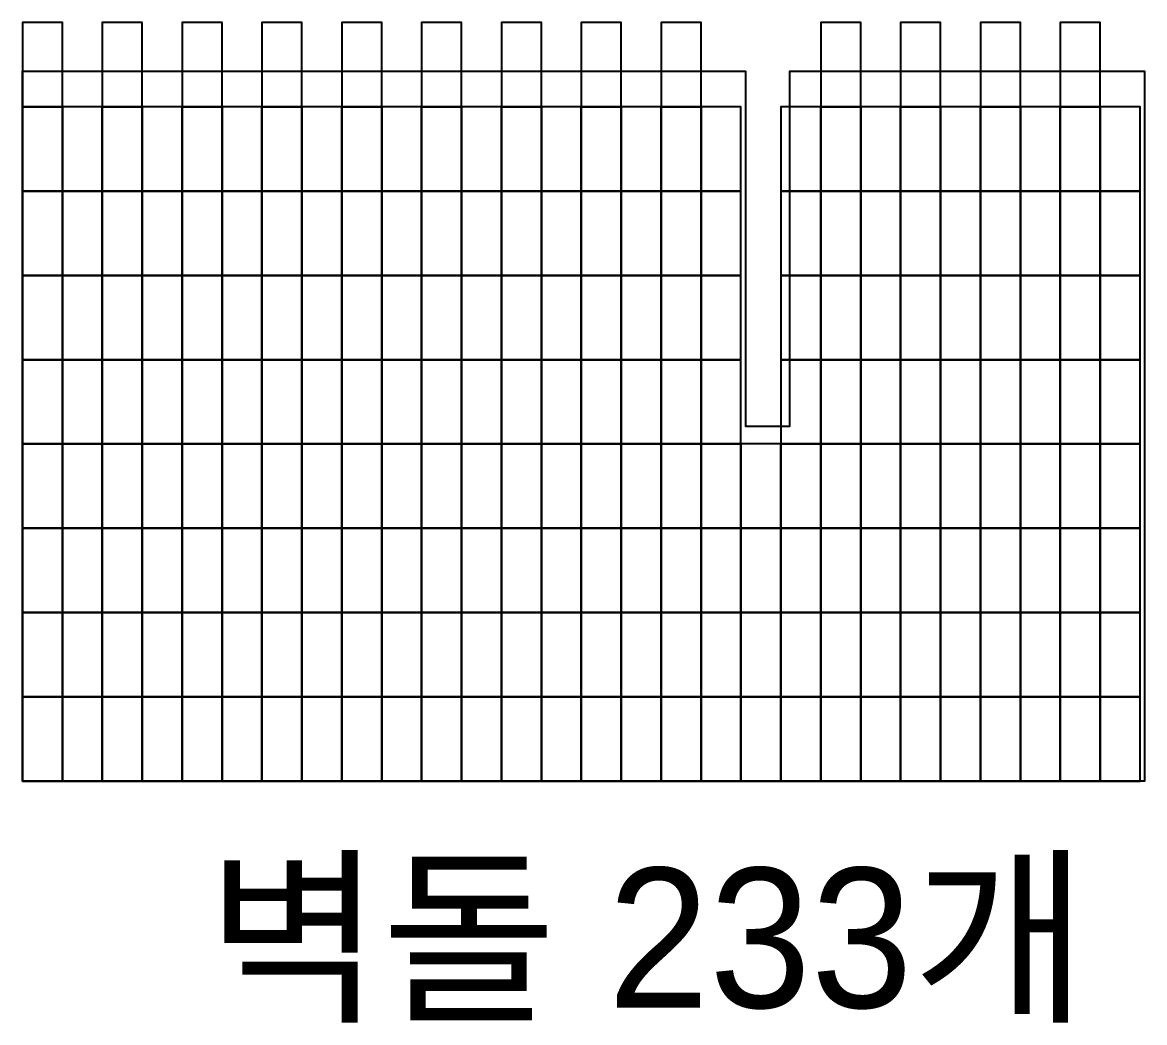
# Model space of a CAD drawing. Header units: millimetres. Extents: x -551172 to 227904, y -3435 to 261611.
# Drawn here: x 160160 to 162690, y 64698 to 66952 of the extents above; entities that cross this region are included whole.
import ezdxf
from ezdxf.enums import TextEntityAlignment as Align

# ---------------------------------------------------------------- set-up
doc = ezdxf.new("R2010")
doc.units = ezdxf.units.MM
doc.header["$LTSCALE"] = 100
doc.layers.add('F-TEXT @ 1', color=3, linetype='Continuous')
doc.layers.add('F-WALL1', color=2, linetype='Continuous')
doc.styles.add('YOURNAME', font='HYWULM.TTF')

msp = doc.modelspace()

# ---------------------------------------------------------------- linework, layer by layer
at = {"layer": 'F-WALL1', "color": 6}
for points in [[(160160, 66761.9), (160250, 66761.9), (160250, 66951.9), (160160, 66951.9)], [(160340, 66761.9), (160430, 66761.9), (160430, 66951.9), (160340, 66951.9)], [(160520, 66761.9), (160610, 66761.9), (160610, 66951.9), (160520, 66951.9)], [(160700, 66761.9), (160790, 66761.9), (160790, 66951.9), (160700, 66951.9)], [(160880, 66761.9), (160970, 66761.9), (160970, 66951.9), (160880, 66951.9)], [(161060, 66761.9), (161150, 66761.9), (161150, 66951.9), (161060, 66951.9)], [(161240, 66761.9), (161330, 66761.9), (161330, 66951.9), (161240, 66951.9)], [(161420, 66761.9), (161510, 66761.9), (161510, 66951.9), (161420, 66951.9)], [(161600, 66761.9), (161690, 66761.9), (161690, 66951.9), (161600, 66951.9)], [(161960, 66761.9), (162050, 66761.9), (162050, 66951.9), (161960, 66951.9)], [(162140, 66761.9), (162230, 66761.9), (162230, 66951.9), (162140, 66951.9)], [(162320, 66761.9), (162410, 66761.9), (162410, 66951.9), (162320, 66951.9)], [(162500, 66761.9), (162590, 66761.9), (162590, 66951.9), (162500, 66951.9)], [(160160, 66571.9), (160250, 66571.9), (160250, 66761.9), (160160, 66761.9)], [(160250, 66571.9), (160340, 66571.9), (160340, 66761.9), (160250, 66761.9)], [(160340, 66571.9), (160430, 66571.9), (160430, 66761.9), (160340, 66761.9)], [(160430, 66571.9), (160520, 66571.9), (160520, 66761.9), (160430, 66761.9)], [(160520, 66571.9), (160610, 66571.9), (160610, 66761.9), (160520, 66761.9)], [(160610, 66571.9), (160700, 66571.9), (160700, 66761.9), (160610, 66761.9)], [(160700, 66571.9), (160790, 66571.9), (160790, 66761.9), (160700, 66761.9)], [(160790, 66571.9), (160880, 66571.9), (160880, 66761.9), (160790, 66761.9)], [(160880, 66571.9), (160970, 66571.9), (160970, 66761.9), (160880, 66761.9)], [(160970, 66571.9), (161060, 66571.9), (161060, 66761.9), (160970, 66761.9)], [(161060, 66571.9), (161150, 66571.9), (161150, 66761.9), (161060, 66761.9)], [(161150, 66571.9), (161240, 66571.9), (161240, 66761.9), (161150, 66761.9)], [(161240, 66571.9), (161330, 66571.9), (161330, 66761.9), (161240, 66761.9)], [(161330, 66571.9), (161420, 66571.9), (161420, 66761.9), (161330, 66761.9)], [(161420, 66571.9), (161510, 66571.9), (161510, 66761.9), (161420, 66761.9)], [(161510, 66571.9), (161600, 66571.9), (161600, 66761.9), (161510, 66761.9)], [(161600, 66571.9), (161690, 66571.9), (161690, 66761.9), (161600, 66761.9)], [(161690, 66571.9), (161780, 66571.9), (161780, 66761.9), (161690, 66761.9)], [(161870, 66571.9), (161960, 66571.9), (161960, 66761.9), (161870, 66761.9)], [(161960, 66571.9), (162050, 66571.9), (162050, 66761.9), (161960, 66761.9)], [(162050, 66571.9), (162140, 66571.9), (162140, 66761.9), (162050, 66761.9)], [(162140, 66571.9), (162230, 66571.9), (162230, 66761.9), (162140, 66761.9)], [(162230, 66571.9), (162320, 66571.9), (162320, 66761.9), (162230, 66761.9)], [(162320, 66571.9), (162410, 66571.9), (162410, 66761.9), (162320, 66761.9)], [(162410, 66571.9), (162500, 66571.9), (162500, 66761.9), (162410, 66761.9)], [(162500, 66571.9), (162590, 66571.9), (162590, 66761.9), (162500, 66761.9)], [(162590, 66571.9), (162680, 66571.9), (162680, 66761.9), (162590, 66761.9)], [(160160, 66381.9), (160250, 66381.9), (160250, 66571.9), (160160, 66571.9)], [(160250, 66381.9), (160340, 66381.9), (160340, 66571.9), (160250, 66571.9)], [(160340, 66381.9), (160430, 66381.9), (160430, 66571.9), (160340, 66571.9)], [(160430, 66381.9), (160520, 66381.9), (160520, 66571.9), (160430, 66571.9)], [(160520, 66381.9), (160610, 66381.9), (160610, 66571.9), (160520, 66571.9)], [(160610, 66381.9), (160700, 66381.9), (160700, 66571.9), (160610, 66571.9)], [(160700, 66381.9), (160790, 66381.9), (160790, 66571.9), (160700, 66571.9)], [(160790, 66381.9), (160880, 66381.9), (160880, 66571.9), (160790, 66571.9)], [(160880, 66381.9), (160970, 66381.9), (160970, 66571.9), (160880, 66571.9)], [(160970, 66381.9), (161060, 66381.9), (161060, 66571.9), (160970, 66571.9)], [(161060, 66381.9), (161150, 66381.9), (161150, 66571.9), (161060, 66571.9)], [(161150, 66381.9), (161240, 66381.9), (161240, 66571.9), (161150, 66571.9)], [(161240, 66381.9), (161330, 66381.9), (161330, 66571.9), (161240, 66571.9)], [(161330, 66381.9), (161420, 66381.9), (161420, 66571.9), (161330, 66571.9)], [(161420, 66381.9), (161510, 66381.9), (161510, 66571.9), (161420, 66571.9)], [(161510, 66381.9), (161600, 66381.9), (161600, 66571.9), (161510, 66571.9)], [(161600, 66381.9), (161690, 66381.9), (161690, 66571.9), (161600, 66571.9)], [(161690, 66381.9), (161780, 66381.9), (161780, 66571.9), (161690, 66571.9)], [(161870, 66381.9), (161960, 66381.9), (161960, 66571.9), (161870, 66571.9)], [(161960, 66381.9), (162050, 66381.9), (162050, 66571.9), (161960, 66571.9)], [(162050, 66381.9), (162140, 66381.9), (162140, 66571.9), (162050, 66571.9)], [(162140, 66381.9), (162230, 66381.9), (162230, 66571.9), (162140, 66571.9)], [(162230, 66381.9), (162320, 66381.9), (162320, 66571.9), (162230, 66571.9)], [(162320, 66381.9), (162410, 66381.9), (162410, 66571.9), (162320, 66571.9)], [(162410, 66381.9), (162500, 66381.9), (162500, 66571.9), (162410, 66571.9)], [(162500, 66381.9), (162590, 66381.9), (162590, 66571.9), (162500, 66571.9)], [(162590, 66381.9), (162680, 66381.9), (162680, 66571.9), (162590, 66571.9)], [(160160, 66191.9), (160250, 66191.9), (160250, 66381.9), (160160, 66381.9)], [(160250, 66191.9), (160340, 66191.9), (160340, 66381.9), (160250, 66381.9)], [(160340, 66191.9), (160430, 66191.9), (160430, 66381.9), (160340, 66381.9)], [(160430, 66191.9), (160520, 66191.9), (160520, 66381.9), (160430, 66381.9)], [(160520, 66191.9), (160610, 66191.9), (160610, 66381.9), (160520, 66381.9)], [(160610, 66191.9), (160700, 66191.9), (160700, 66381.9), (160610, 66381.9)], [(160700, 66191.9), (160790, 66191.9), (160790, 66381.9), (160700, 66381.9)], [(160790, 66191.9), (160880, 66191.9), (160880, 66381.9), (160790, 66381.9)], [(160880, 66191.9), (160970, 66191.9), (160970, 66381.9), (160880, 66381.9)], [(160970, 66191.9), (161060, 66191.9), (161060, 66381.9), (160970, 66381.9)], [(161060, 66191.9), (161150, 66191.9), (161150, 66381.9), (161060, 66381.9)], [(161150, 66191.9), (161240, 66191.9), (161240, 66381.9), (161150, 66381.9)], [(161240, 66191.9), (161330, 66191.9), (161330, 66381.9), (161240, 66381.9)], [(161330, 66191.9), (161420, 66191.9), (161420, 66381.9), (161330, 66381.9)], [(161420, 66191.9), (161510, 66191.9), (161510, 66381.9), (161420, 66381.9)], [(161510, 66191.9), (161600, 66191.9), (161600, 66381.9), (161510, 66381.9)], [(161600, 66191.9), (161690, 66191.9), (161690, 66381.9), (161600, 66381.9)], [(161690, 66191.9), (161780, 66191.9), (161780, 66381.9), (161690, 66381.9)], [(161870, 66191.9), (161960, 66191.9), (161960, 66381.9), (161870, 66381.9)], [(161960, 66191.9), (162050, 66191.9), (162050, 66381.9), (161960, 66381.9)], [(162050, 66191.9), (162140, 66191.9), (162140, 66381.9), (162050, 66381.9)], [(162140, 66191.9), (162230, 66191.9), (162230, 66381.9), (162140, 66381.9)], [(162230, 66191.9), (162320, 66191.9), (162320, 66381.9), (162230, 66381.9)], [(162320, 66191.9), (162410, 66191.9), (162410, 66381.9), (162320, 66381.9)], [(162410, 66191.9), (162500, 66191.9), (162500, 66381.9), (162410, 66381.9)], [(162500, 66191.9), (162590, 66191.9), (162590, 66381.9), (162500, 66381.9)], [(162590, 66191.9), (162680, 66191.9), (162680, 66381.9), (162590, 66381.9)], [(160160, 66001.9), (160250, 66001.9), (160250, 66191.9), (160160, 66191.9)], [(160250, 66001.9), (160340, 66001.9), (160340, 66191.9), (160250, 66191.9)], [(160340, 66001.9), (160430, 66001.9), (160430, 66191.9), (160340, 66191.9)], [(160430, 66001.9), (160520, 66001.9), (160520, 66191.9), (160430, 66191.9)], [(160520, 66001.9), (160610, 66001.9), (160610, 66191.9), (160520, 66191.9)], [(160610, 66001.9), (160700, 66001.9), (160700, 66191.9), (160610, 66191.9)], [(160700, 66001.9), (160790, 66001.9), (160790, 66191.9), (160700, 66191.9)], [(160790, 66001.9), (160880, 66001.9), (160880, 66191.9), (160790, 66191.9)], [(160880, 66001.9), (160970, 66001.9), (160970, 66191.9), (160880, 66191.9)], [(160970, 66001.9), (161060, 66001.9), (161060, 66191.9), (160970, 66191.9)], [(161060, 66001.9), (161150, 66001.9), (161150, 66191.9), (161060, 66191.9)], [(161150, 66001.9), (161240, 66001.9), (161240, 66191.9), (161150, 66191.9)], [(161240, 66001.9), (161330, 66001.9), (161330, 66191.9), (161240, 66191.9)], [(161330, 66001.9), (161420, 66001.9), (161420, 66191.9), (161330, 66191.9)], [(161420, 66001.9), (161510, 66001.9), (161510, 66191.9), (161420, 66191.9)], [(161510, 66001.9), (161600, 66001.9), (161600, 66191.9), (161510, 66191.9)], [(161600, 66001.9), (161690, 66001.9), (161690, 66191.9), (161600, 66191.9)], [(161690, 66001.9), (161780, 66001.9), (161780, 66191.9), (161690, 66191.9)], [(161870, 66001.9), (161960, 66001.9), (161960, 66191.9), (161870, 66191.9)], [(161960, 66001.9), (162050, 66001.9), (162050, 66191.9), (161960, 66191.9)], [(162050, 66001.9), (162140, 66001.9), (162140, 66191.9), (162050, 66191.9)], [(162140, 66001.9), (162230, 66001.9), (162230, 66191.9), (162140, 66191.9)], [(162230, 66001.9), (162320, 66001.9), (162320, 66191.9), (162230, 66191.9)], [(162320, 66001.9), (162410, 66001.9), (162410, 66191.9), (162320, 66191.9)], [(162410, 66001.9), (162500, 66001.9), (162500, 66191.9), (162410, 66191.9)], [(162500, 66001.9), (162590, 66001.9), (162590, 66191.9), (162500, 66191.9)], [(162590, 66001.9), (162680, 66001.9), (162680, 66191.9), (162590, 66191.9)], [(160160, 65811.9), (160250, 65811.9), (160250, 66001.9), (160160, 66001.9)], [(160250, 65811.9), (160340, 65811.9), (160340, 66001.9), (160250, 66001.9)], [(160340, 65811.9), (160430, 65811.9), (160430, 66001.9), (160340, 66001.9)], [(160430, 65811.9), (160520, 65811.9), (160520, 66001.9), (160430, 66001.9)], [(160520, 65811.9), (160610, 65811.9), (160610, 66001.9), (160520, 66001.9)], [(160610, 65811.9), (160700, 65811.9), (160700, 66001.9), (160610, 66001.9)], [(160700, 65811.9), (160790, 65811.9), (160790, 66001.9), (160700, 66001.9)], [(160790, 65811.9), (160880, 65811.9), (160880, 66001.9), (160790, 66001.9)], [(160880, 65811.9), (160970, 65811.9), (160970, 66001.9), (160880, 66001.9)], [(160970, 65811.9), (161060, 65811.9), (161060, 66001.9), (160970, 66001.9)], [(161060, 65811.9), (161150, 65811.9), (161150, 66001.9), (161060, 66001.9)], [(161150, 65811.9), (161240, 65811.9), (161240, 66001.9), (161150, 66001.9)], [(161240, 65811.9), (161330, 65811.9), (161330, 66001.9), (161240, 66001.9)], [(161330, 65811.9), (161420, 65811.9), (161420, 66001.9), (161330, 66001.9)], [(161420, 65811.9), (161510, 65811.9), (161510, 66001.9), (161420, 66001.9)], [(161510, 65811.9), (161600, 65811.9), (161600, 66001.9), (161510, 66001.9)], [(161600, 65811.9), (161690, 65811.9), (161690, 66001.9), (161600, 66001.9)], [(161690, 65811.9), (161780, 65811.9), (161780, 66001.9), (161690, 66001.9)], [(161780, 65811.9), (161870, 65811.9), (161870, 66001.9), (161780, 66001.9)], [(161870, 65811.9), (161960, 65811.9), (161960, 66001.9), (161870, 66001.9)], [(161960, 65811.9), (162050, 65811.9), (162050, 66001.9), (161960, 66001.9)], [(162050, 65811.9), (162140, 65811.9), (162140, 66001.9), (162050, 66001.9)], [(162140, 65811.9), (162230, 65811.9), (162230, 66001.9), (162140, 66001.9)], [(162230, 65811.9), (162320, 65811.9), (162320, 66001.9), (162230, 66001.9)], [(162320, 65811.9), (162410, 65811.9), (162410, 66001.9), (162320, 66001.9)], [(162410, 65811.9), (162500, 65811.9), (162500, 66001.9), (162410, 66001.9)], [(162500, 65811.9), (162590, 65811.9), (162590, 66001.9), (162500, 66001.9)], [(162590, 65811.9), (162680, 65811.9), (162680, 66001.9), (162590, 66001.9)], [(160160, 65621.9), (160250, 65621.9), (160250, 65811.9), (160160, 65811.9)], [(160250, 65621.9), (160340, 65621.9), (160340, 65811.9), (160250, 65811.9)], [(160340, 65621.9), (160430, 65621.9), (160430, 65811.9), (160340, 65811.9)], [(160430, 65621.9), (160520, 65621.9), (160520, 65811.9), (160430, 65811.9)], [(160520, 65621.9), (160610, 65621.9), (160610, 65811.9), (160520, 65811.9)], [(160610, 65621.9), (160700, 65621.9), (160700, 65811.9), (160610, 65811.9)], [(160700, 65621.9), (160790, 65621.9), (160790, 65811.9), (160700, 65811.9)], [(160790, 65621.9), (160880, 65621.9), (160880, 65811.9), (160790, 65811.9)], [(160880, 65621.9), (160970, 65621.9), (160970, 65811.9), (160880, 65811.9)], [(160970, 65621.9), (161060, 65621.9), (161060, 65811.9), (160970, 65811.9)], [(161060, 65621.9), (161150, 65621.9), (161150, 65811.9), (161060, 65811.9)], [(161150, 65621.9), (161240, 65621.9), (161240, 65811.9), (161150, 65811.9)], [(161240, 65621.9), (161330, 65621.9), (161330, 65811.9), (161240, 65811.9)], [(161330, 65621.9), (161420, 65621.9), (161420, 65811.9), (161330, 65811.9)], [(161420, 65621.9), (161510, 65621.9), (161510, 65811.9), (161420, 65811.9)], [(161510, 65621.9), (161600, 65621.9), (161600, 65811.9), (161510, 65811.9)], [(161600, 65621.9), (161690, 65621.9), (161690, 65811.9), (161600, 65811.9)], [(161690, 65621.9), (161780, 65621.9), (161780, 65811.9), (161690, 65811.9)], [(161780, 65621.9), (161870, 65621.9), (161870, 65811.9), (161780, 65811.9)], [(161870, 65621.9), (161960, 65621.9), (161960, 65811.9), (161870, 65811.9)], [(161960, 65621.9), (162050, 65621.9), (162050, 65811.9), (161960, 65811.9)], [(162050, 65621.9), (162140, 65621.9), (162140, 65811.9), (162050, 65811.9)], [(162140, 65621.9), (162230, 65621.9), (162230, 65811.9), (162140, 65811.9)], [(162230, 65621.9), (162320, 65621.9), (162320, 65811.9), (162230, 65811.9)], [(162320, 65621.9), (162410, 65621.9), (162410, 65811.9), (162320, 65811.9)], [(162410, 65621.9), (162500, 65621.9), (162500, 65811.9), (162410, 65811.9)], [(162500, 65621.9), (162590, 65621.9), (162590, 65811.9), (162500, 65811.9)], [(162590, 65621.9), (162680, 65621.9), (162680, 65811.9), (162590, 65811.9)], [(160160, 65431.9), (160250, 65431.9), (160250, 65621.9), (160160, 65621.9)], [(160250, 65431.9), (160340, 65431.9), (160340, 65621.9), (160250, 65621.9)], [(160340, 65431.9), (160430, 65431.9), (160430, 65621.9), (160340, 65621.9)], [(160430, 65431.9), (160520, 65431.9), (160520, 65621.9), (160430, 65621.9)], [(160520, 65431.9), (160610, 65431.9), (160610, 65621.9), (160520, 65621.9)], [(160610, 65431.9), (160700, 65431.9), (160700, 65621.9), (160610, 65621.9)], [(160700, 65431.9), (160790, 65431.9), (160790, 65621.9), (160700, 65621.9)], [(160790, 65431.9), (160880, 65431.9), (160880, 65621.9), (160790, 65621.9)], [(160880, 65431.9), (160970, 65431.9), (160970, 65621.9), (160880, 65621.9)], [(160970, 65431.9), (161060, 65431.9), (161060, 65621.9), (160970, 65621.9)], [(161060, 65431.9), (161150, 65431.9), (161150, 65621.9), (161060, 65621.9)], [(161150, 65431.9), (161240, 65431.9), (161240, 65621.9), (161150, 65621.9)], [(161240, 65431.9), (161330, 65431.9), (161330, 65621.9), (161240, 65621.9)], [(161330, 65431.9), (161420, 65431.9), (161420, 65621.9), (161330, 65621.9)], [(161420, 65431.9), (161510, 65431.9), (161510, 65621.9), (161420, 65621.9)], [(161510, 65431.9), (161600, 65431.9), (161600, 65621.9), (161510, 65621.9)], [(161600, 65431.9), (161690, 65431.9), (161690, 65621.9), (161600, 65621.9)], [(161690, 65431.9), (161780, 65431.9), (161780, 65621.9), (161690, 65621.9)], [(161780, 65431.9), (161870, 65431.9), (161870, 65621.9), (161780, 65621.9)], [(161870, 65431.9), (161960, 65431.9), (161960, 65621.9), (161870, 65621.9)], [(161960, 65431.9), (162050, 65431.9), (162050, 65621.9), (161960, 65621.9)], [(162050, 65431.9), (162140, 65431.9), (162140, 65621.9), (162050, 65621.9)], [(162140, 65431.9), (162230, 65431.9), (162230, 65621.9), (162140, 65621.9)], [(162230, 65431.9), (162320, 65431.9), (162320, 65621.9), (162230, 65621.9)], [(162320, 65431.9), (162410, 65431.9), (162410, 65621.9), (162320, 65621.9)], [(162410, 65431.9), (162500, 65431.9), (162500, 65621.9), (162410, 65621.9)], [(162500, 65431.9), (162590, 65431.9), (162590, 65621.9), (162500, 65621.9)], [(162590, 65431.9), (162680, 65431.9), (162680, 65621.9), (162590, 65621.9)], [(160160, 65241.9), (160250, 65241.9), (160250, 65431.9), (160160, 65431.9)], [(160250, 65241.9), (160340, 65241.9), (160340, 65431.9), (160250, 65431.9)], [(160340, 65241.9), (160430, 65241.9), (160430, 65431.9), (160340, 65431.9)], [(160430, 65241.9), (160520, 65241.9), (160520, 65431.9), (160430, 65431.9)], [(160520, 65241.9), (160610, 65241.9), (160610, 65431.9), (160520, 65431.9)], [(160610, 65241.9), (160700, 65241.9), (160700, 65431.9), (160610, 65431.9)], [(160700, 65241.9), (160790, 65241.9), (160790, 65431.9), (160700, 65431.9)], [(160790, 65241.9), (160880, 65241.9), (160880, 65431.9), (160790, 65431.9)], [(160880, 65241.9), (160970, 65241.9), (160970, 65431.9), (160880, 65431.9)], [(160970, 65241.9), (161060, 65241.9), (161060, 65431.9), (160970, 65431.9)], [(161060, 65241.9), (161150, 65241.9), (161150, 65431.9), (161060, 65431.9)], [(161150, 65241.9), (161240, 65241.9), (161240, 65431.9), (161150, 65431.9)], [(161240, 65241.9), (161330, 65241.9), (161330, 65431.9), (161240, 65431.9)], [(161330, 65241.9), (161420, 65241.9), (161420, 65431.9), (161330, 65431.9)], [(161420, 65241.9), (161510, 65241.9), (161510, 65431.9), (161420, 65431.9)], [(161510, 65241.9), (161600, 65241.9), (161600, 65431.9), (161510, 65431.9)], [(161600, 65241.9), (161690, 65241.9), (161690, 65431.9), (161600, 65431.9)], [(161690, 65241.9), (161780, 65241.9), (161780, 65431.9), (161690, 65431.9)], [(161780, 65241.9), (161870, 65241.9), (161870, 65431.9), (161780, 65431.9)], [(161870, 65241.9), (161960, 65241.9), (161960, 65431.9), (161870, 65431.9)], [(161960, 65241.9), (162050, 65241.9), (162050, 65431.9), (161960, 65431.9)], [(162050, 65241.9), (162140, 65241.9), (162140, 65431.9), (162050, 65431.9)], [(162140, 65241.9), (162230, 65241.9), (162230, 65431.9), (162140, 65431.9)], [(162230, 65241.9), (162320, 65241.9), (162320, 65431.9), (162230, 65431.9)], [(162320, 65241.9), (162410, 65241.9), (162410, 65431.9), (162320, 65431.9)], [(162410, 65241.9), (162500, 65241.9), (162500, 65431.9), (162410, 65431.9)], [(162500, 65241.9), (162590, 65241.9), (162590, 65431.9), (162500, 65431.9)], [(162590, 65241.9), (162680, 65241.9), (162680, 65431.9), (162590, 65431.9)]]:
    msp.add_lwpolyline(points, close=True, dxfattribs=at)
at = {"layer": 'F-WALL1'}
msp.add_lwpolyline([(160160, 66841.9), (161790, 66841.9), (161790, 66041.9), (161890, 66041.9), (161890, 66841.9), (162690, 66841.9), (162690, 65241.9), (160160, 65241.9), (160160, 66841.9)], dxfattribs=at)

# ---------------------------------------------------------------- texts
at = {"layer": 'F-TEXT @ 1', "style": 'YOURNAME'}
msp.add_text('벽돌 233개', height=315, dxfattribs=at).set_placement((162562.4, 64731.4), align=Align.RIGHT)

doc.saveas('drawing.dxf')
